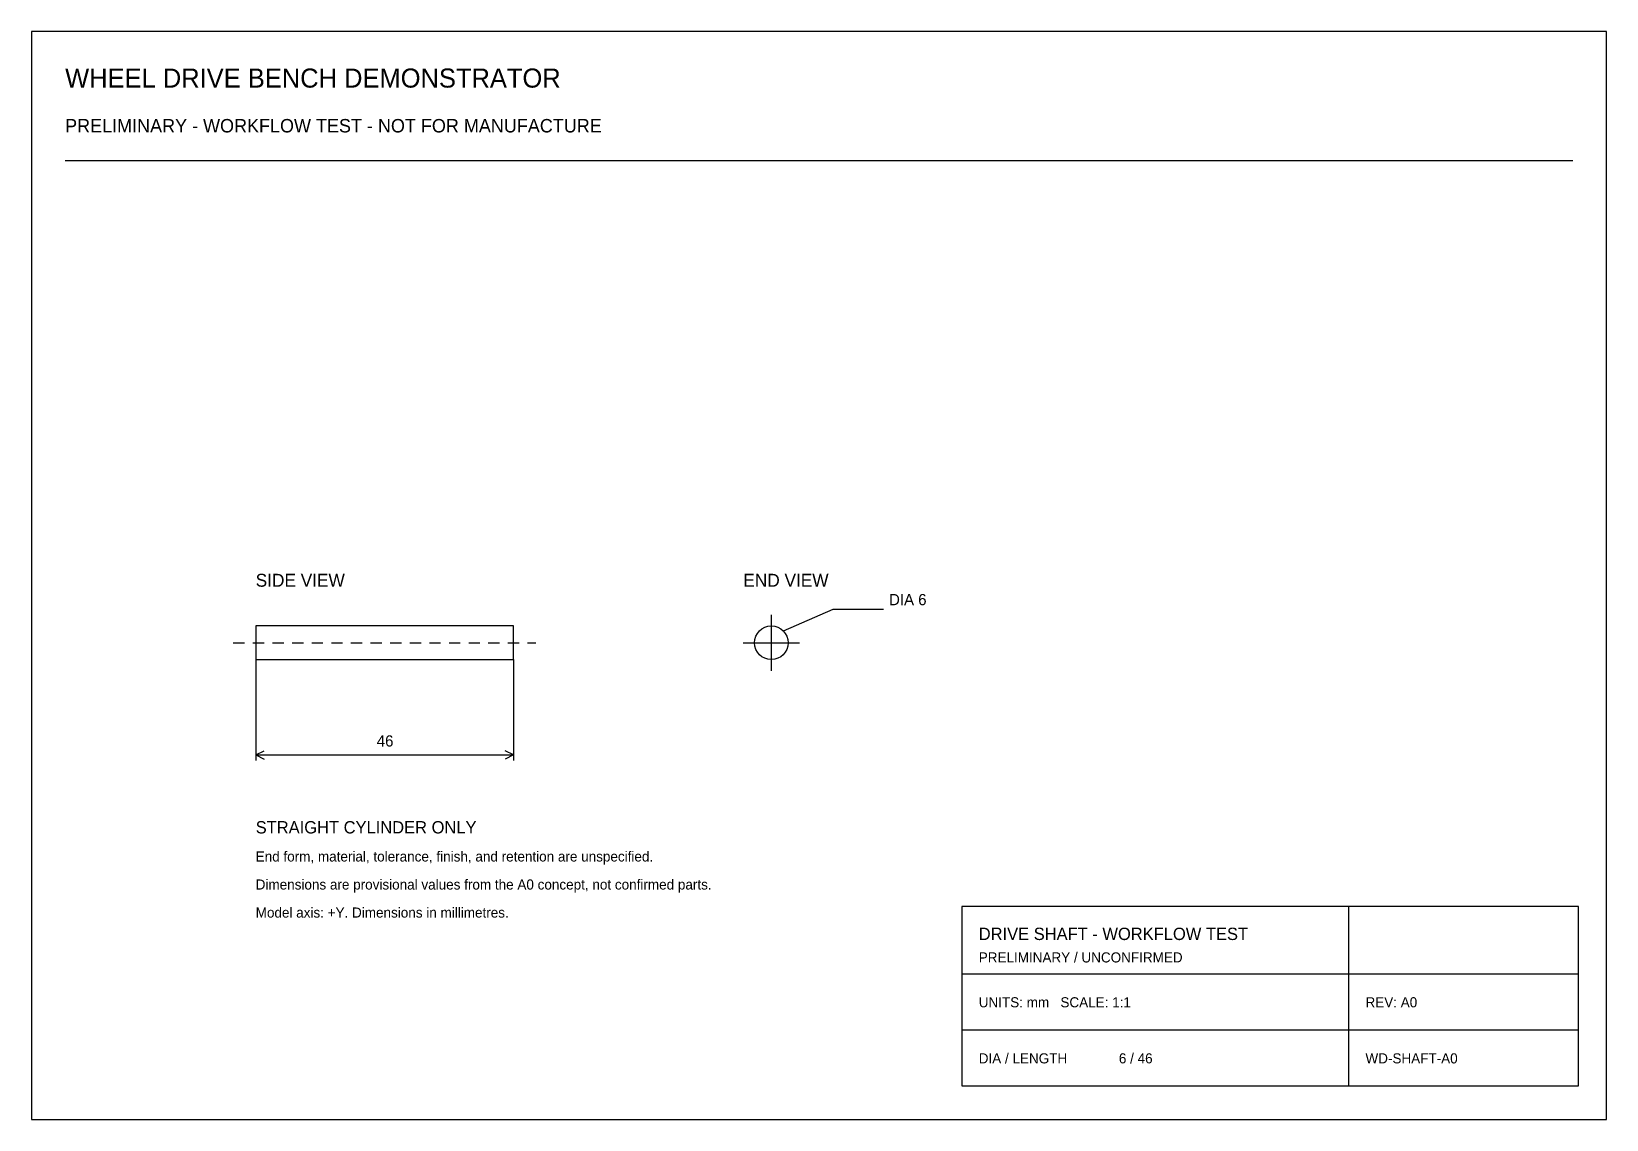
# Model space of a CAD drawing. Header units: millimetres. Extents: x 8 to 289, y 8 to 202.
import ezdxf

# ---------------------------------------------------------------- set-up
doc = ezdxf.new("R2010")
doc.units = ezdxf.units.MM

msp = doc.modelspace()

# ---------------------------------------------------------------- linework, layer by layer
for p, q in [((289, 202), (8, 202)), ((8, 202), (8, 8)), ((289, 8), (289, 202)), ((14, 179), (283, 179)), ((142.16, 95.16), (151, 99)), ((151, 99), (160, 99)), ((94, 96), (48, 96)), ((48, 96), (48, 90)), ((94, 90), (94, 96)), ((140, 88), (140, 98)), ((44, 93), (46, 93)), ((47.5, 93), (49.5, 93)), ((51, 93), (53, 93)), ((54.5, 93), (56.5, 93)), ((58, 93), (60, 93)), ((61.5, 93), (63.5, 93)), ((65, 93), (67, 93)), ((68.5, 93), (70.5, 93)), ((72, 93), (74, 93)), ((75.5, 93), (77.5, 93)), ((79, 93), (81, 93)), ((82.5, 93), (84.5, 93)), ((86, 93), (88, 93)), ((89.5, 93), (91.5, 93)), ((93, 93), (95, 93)), ((96.5, 93), (98, 93)), ((135, 93), (145, 93)), ((48, 90), (94, 90)), ((48, 90), (48, 72)), ((94, 90), (94, 72)), ((48, 73), (49.5, 73.75)), ((94, 73), (92.5, 73.75)), ((48, 73), (94, 73)), ((48, 73), (49.5, 72.25)), ((94, 73), (92.5, 72.25)), ((284, 46), (174, 46)), ((174, 46), (174, 14)), ((243, 14), (243, 46)), ((284, 14), (284, 46)), ((174, 34), (284, 34)), ((174, 24), (284, 24)), ((174, 14), (284, 14)), ((8, 8), (289, 8))]:
    msp.add_line(p, q)
msp.add_circle((140, 93), 3)

# ---------------------------------------------------------------- texts
for s, height, p in [('WHEEL DRIVE BENCH DEMONSTRATOR', 3.4, (14, 192)), ('PRELIMINARY - WORKFLOW TEST - NOT FOR MANUFACTURE', 2.4, (14, 184)), ('SIDE VIEW', 2.3, (48, 103)), ('END VIEW', 2.3, (135, 103)), ('DIA 6', 2, (161, 99.7)), ('46', 2, (69.6, 74.5)), ('STRAIGHT CYLINDER ONLY', 2.2, (48, 59)), ('End form, material, tolerance, finish, and retention are unspecified.', 1.8, (48, 54)), ('Dimensions are provisional values from the A0 concept, not confirmed parts.', 1.8, (48, 49)), ('Model axis: +Y. Dimensions in millimetres.', 1.8, (48, 44)), ('DRIVE SHAFT - WORKFLOW TEST', 2.2, (177, 40)), ('PRELIMINARY / UNCONFIRMED', 1.8, (177, 36)), ('UNITS: mm   SCALE: 1:1', 1.8, (177, 28)), ('REV: A0', 1.8, (246, 28)), ('DIA / LENGTH', 1.8, (177, 18)), ('6 / 46', 1.8, (202, 18)), ('WD-SHAFT-A0', 1.8, (246, 18))]:
    msp.add_text(s, height=height).set_placement(p)

doc.saveas('drawing.dxf')
